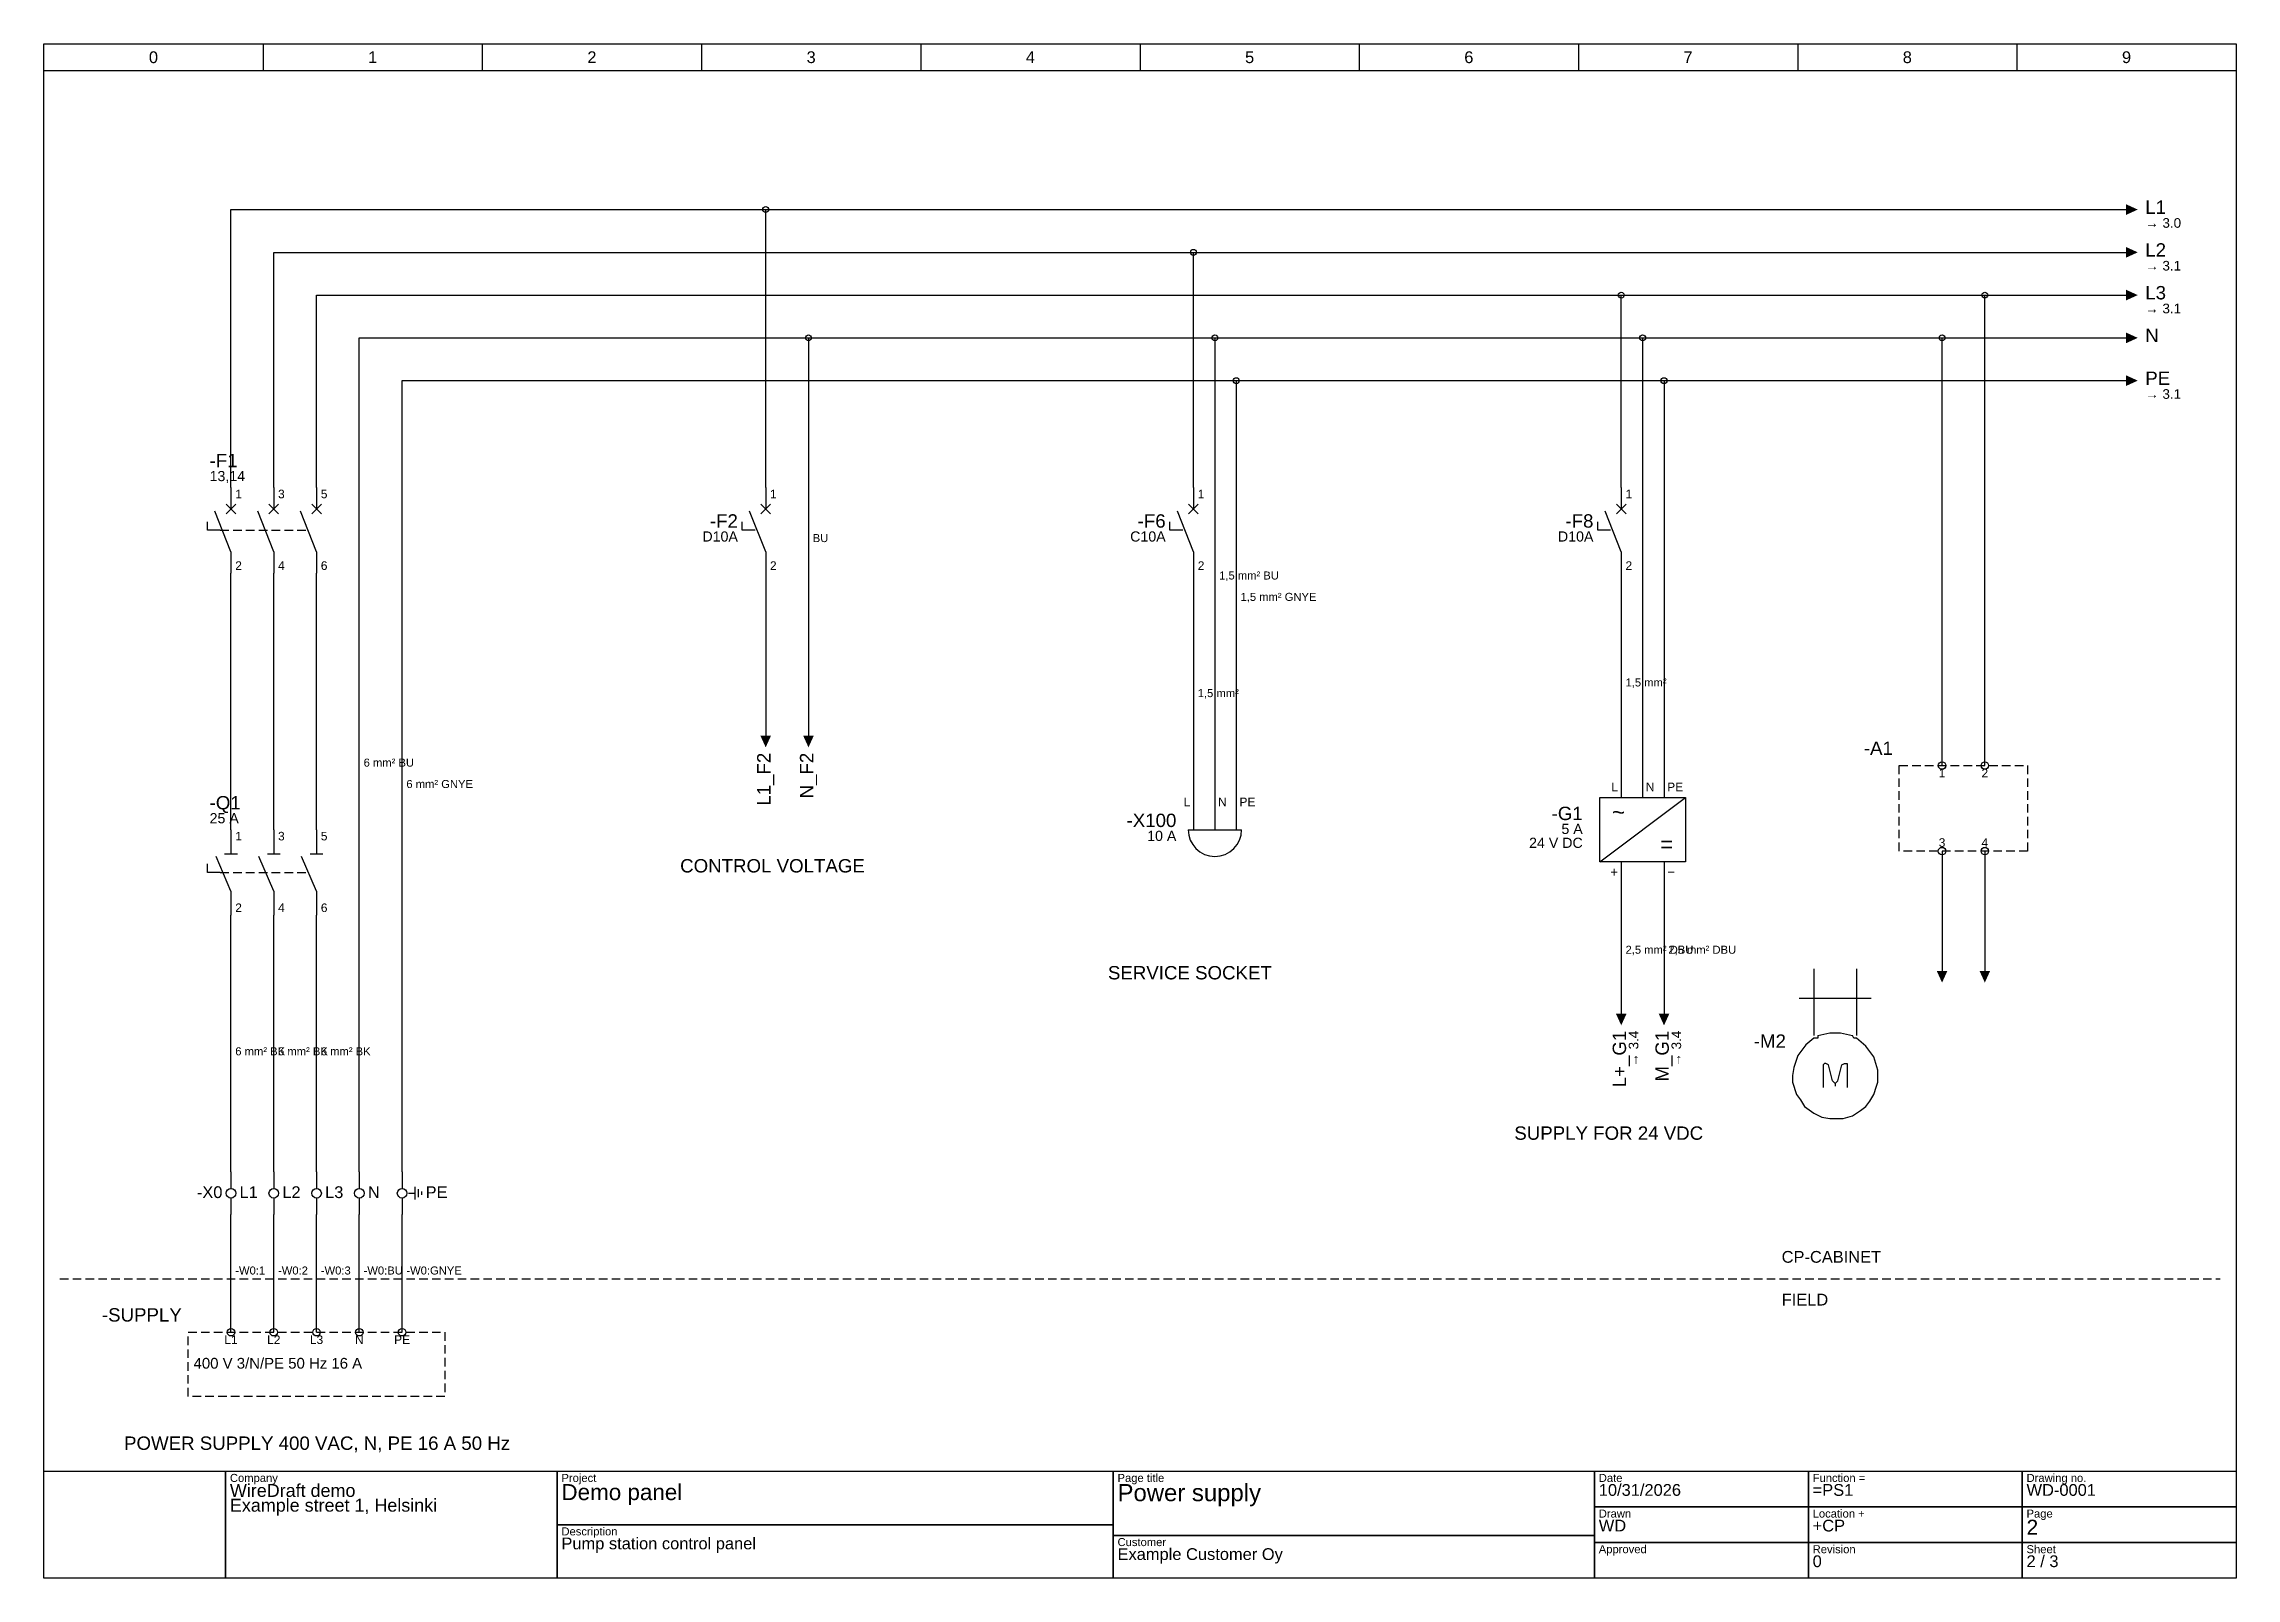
# Model space of a CAD drawing. Extents: x 5 to 415, y 5 to 292.
import ezdxf
from ezdxf.enums import TextEntityAlignment as Align

# ---------------------------------------------------------------- set-up
doc = ezdxf.new("R2010")
doc.units = 0
doc.linetypes.add('DASHED', pattern=[2.4, 1.6, -0.8])
for name, color, linetype in [('FRAME', 8, 'CONTINUOUS'), ('GRAPHICS', 6, 'CONTINUOUS'), ('LABEL', 5, 'CONTINUOUS'), ('SYMBOL', 7, 'CONTINUOUS'), ('TEXT', 7, 'CONTINUOUS'), ('WIRE', 1, 'CONTINUOUS'), ('WIRELABEL', 3, 'CONTINUOUS')]:
    doc.layers.add(name, color=color, linetype=linetype)
doc.styles.get("Standard").update_dxf_attribs({"font": 'arial.ttf', "width": 0.85})

msp = doc.modelspace()

# ---------------------------------------------------------------- linework, layer by layer
at = {"layer": 'FRAME'}
for p, q in [((46, 292), (46, 287)), ((87, 292), (87, 287)), ((128, 292), (128, 287)), ((169, 292), (169, 287)), ((210, 292), (210, 287)), ((251, 292), (251, 287)), ((292, 292), (292, 287)), ((333, 292), (333, 287)), ((374, 292), (374, 287)), ((5, 287), (415, 287)), ((5, 25), (415, 25))]:
    msp.add_line(p, q, dxfattribs=at)
for points in [[(5, 292), (415, 292), (415, 5), (5, 5)], [(5, 25), (39, 25), (39, 5), (5, 5)], [(39, 25), (101, 25), (101, 5), (39, 5)], [(101, 25), (205, 25), (205, 15), (101, 15)], [(205, 25), (295, 25), (295, 13), (205, 13)], [(295, 25), (335, 25), (335, 18.3333), (295, 18.3333)], [(335, 25), (375, 25), (375, 18.3333), (335, 18.3333)], [(375, 25), (415, 25), (415, 18.3333), (375, 18.3333)], [(295, 18.3333), (335, 18.3333), (335, 11.6667), (295, 11.6667)], [(335, 18.3333), (375, 18.3333), (375, 11.6667), (335, 11.6667)], [(375, 18.3333), (415, 18.3333), (415, 11.6667), (375, 11.6667)], [(101, 15), (205, 15), (205, 5), (101, 5)], [(205, 13), (295, 13), (295, 5), (205, 5)], [(295, 11.6667), (335, 11.6667), (335, 5), (295, 5)], [(335, 11.6667), (375, 11.6667), (375, 5), (335, 5)], [(375, 11.6667), (415, 11.6667), (415, 5), (375, 5)]]:
    msp.add_lwpolyline(points, close=True, dxfattribs=at)
at = {"layer": 'GRAPHICS', "linetype": 'DASHED'}
msp.add_line((8, 61), (412, 61), dxfattribs=at)
at = {"layer": 'SYMBOL'}
for p, q in [((392, 261), (394.6, 261)), ((392, 253), (394.6, 253)), ((392, 245), (394.6, 245)), ((392, 237), (394.6, 237)), ((392, 229), (394.6, 229)), ((39.1, 205.9), (40.9, 204.1)), ((39.1, 204.1), (40.9, 205.9)), ((40, 209), (40, 205)), ((47.1, 205.9), (48.9, 204.1)), ((47.1, 204.1), (48.9, 205.9)), ((48, 209), (48, 205)), ((55.1, 205.9), (56.9, 204.1)), ((55.1, 204.1), (56.9, 205.9)), ((56, 209), (56, 205)), ((139.1, 205.9), (140.9, 204.1)), ((139.1, 204.1), (140.9, 205.9)), ((140, 209), (140, 205)), ((219.1, 205.9), (220.9, 204.1)), ((219.1, 204.1), (220.9, 205.9)), ((220, 209), (220, 205)), ((299.1, 205.9), (300.9, 204.1)), ((299.1, 204.1), (300.9, 205.9)), ((300, 209), (300, 205)), ((35.6, 201), (35.6, 202.6)), ((38, 201), (35.6, 201)), ((40, 197), (37, 204.6)), ((48, 197), (45, 204.6)), ((56, 197), (53, 204.6)), ((135.6, 201), (135.6, 202.6)), ((138, 201), (135.6, 201)), ((140, 197), (137, 204.6)), ((215.6, 201), (215.6, 202.6)), ((218, 201), (215.6, 201)), ((220, 197), (217, 204.6)), ((295.6, 201), (295.6, 202.6)), ((298, 201), (295.6, 201)), ((300, 197), (297, 204.6)), ((40, 197), (40, 193)), ((48, 197), (48, 193)), ((56, 197), (56, 193)), ((140, 197), (140, 193)), ((220, 197), (220, 193)), ((300, 197), (300, 193)), ((140, 165), (140, 162.4)), ((148, 165), (148, 162.4)), ((360, 157), (360, 161)), ((368, 157), (368, 161)), ((300, 155), (300, 151)), ((304, 155), (304, 151)), ((308, 155), (308, 151)), ((220, 151), (220, 145)), ((224, 151), (224, 145)), ((228, 151), (228, 145)), ((296, 139), (312, 151)), ((40, 145), (40, 140.5)), ((48, 145), (48, 140.5)), ((56, 145), (56, 140.5)), ((219, 145), (229, 145)), ((40, 133.5), (37.2, 140)), ((38.8, 140.5), (41.2, 140.5)), ((48, 133.5), (45.2, 140)), ((46.8, 140.5), (49.2, 140.5)), ((56, 133.5), (53.2, 140)), ((54.8, 140.5), (57.2, 140.5)), ((360, 141), (360, 137)), ((368, 141), (368, 137)), ((35.6, 137), (35.6, 138.6)), ((38, 137), (35.6, 137)), ((300, 139), (300, 135)), ((308, 139), (308, 135)), ((40, 133.5), (40, 129)), ((48, 133.5), (48, 129)), ((56, 133.5), (56, 129)), ((336, 119), (336, 113.5)), ((344, 119), (344, 113.5)), ((360, 121), (360, 118.4)), ((368, 121), (368, 118.4)), ((300, 113), (300, 110.4)), ((308, 113), (308, 110.4)), ((333.25, 113.5), (336.75, 113.5)), ((336, 113.5), (336, 106.5)), ((336.75, 113.5), (343.25, 113.5)), ((343.25, 113.5), (346.75, 113.5)), ((344, 113.5), (344, 106.5)), ((340, 97.5), (340, 97)), ((40, 81), (40, 77.9)), ((48, 81), (48, 77.9)), ((56, 81), (56, 77.9)), ((64, 81), (64, 77.9)), ((72, 81), (72, 77.9)), ((74.4, 78.2), (74.4, 75.8)), ((40, 76.1), (40, 73)), ((48, 76.1), (48, 73)), ((56, 76.1), (56, 73)), ((64, 76.1), (64, 73)), ((72, 76.1), (72, 73)), ((73.2, 77), (74.4, 77)), ((75, 77.75), (75, 76.25)), ((75.6, 77.3), (75.6, 76.7)), ((40, 51), (40, 55)), ((48, 51), (48, 55)), ((56, 51), (56, 55)), ((64, 51), (64, 55)), ((72, 51), (72, 55))]:
    msp.add_line(p, q, dxfattribs=at)
at = {"layer": 'SYMBOL', "linetype": 'DASHED'}
for p, q in [((38, 201), (54.6, 201)), ((38, 137), (54.6, 137))]:
    msp.add_line(p, q, dxfattribs=at)
for points in [[(352, 157), (376, 157), (376, 141), (352, 141)], [(32, 51), (80, 51), (80, 39), (32, 39)]]:
    msp.add_lwpolyline(points, close=True, dxfattribs=at)
at = {"layer": 'SYMBOL'}
msp.add_lwpolyline([(296, 151), (312, 151), (312, 139), (296, 139)], close=True, dxfattribs=at)
for points in [[(336.75, 106.5), (339, 107), (341, 107), (343.25, 106.5)], [(336.75, 106.5), (336.75, 106), (336, 106), (334.5, 104.75), (333, 102.75), (332.25, 100.5), (332, 99), (332, 97.75), (332.75, 95.5), (333.5, 94.5), (334.25, 93.25), (336, 92), (337.5, 91.25), (339, 91), (341.5, 91), (343.25, 91.5), (344.75, 92.5), (345.75, 93.25), (346.5, 94.25), (347.25, 95.5), (347.75, 97), (348, 97.75), (348, 100), (347.25, 102.5), (346.5, 103.5), (345.75, 104.5), (344, 106), (343.5, 106), (343.25, 106.5)], [(340, 97.5), (339.5, 98), (338.75, 101), (338.25, 101.25), (338, 101.25), (337.75, 101), (337.75, 96.75)], [(340, 97.5), (340.5, 98), (341.25, 101), (341.75, 101.25), (342, 101.25), (342.25, 101.25), (342.25, 96.75)]]:
    msp.add_lwpolyline(points, dxfattribs=at)
for centre, radius in [((140, 261), 0.55), ((220, 253), 0.55), ((300, 245), 0.55), ((368, 245), 0.55), ((148, 237), 0.55), ((224, 237), 0.55), ((304, 237), 0.55), ((360, 237), 0.55), ((228, 229), 0.55), ((308, 229), 0.55), ((360, 157), 0.7), ((368, 157), 0.7), ((360, 141), 0.7), ((368, 141), 0.7), ((40, 77), 0.9), ((48, 77), 0.9), ((56, 77), 0.9), ((64, 77), 0.9), ((72, 77), 0.9), ((40, 51), 0.7), ((48, 51), 0.7), ((56, 51), 0.7), ((64, 51), 0.7), ((72, 51), 0.7)]:
    msp.add_circle(centre, radius, dxfattribs=at)
msp.add_arc((224, 145), 5, 180, 0, dxfattribs=at)
for points in [[(394.4, 260), (394.4, 262), (396.6, 261)], [(394.4, 252), (394.4, 254), (396.6, 253)], [(394.4, 244), (394.4, 246), (396.6, 245)], [(394.4, 236), (394.4, 238), (396.6, 237)], [(394.4, 228), (394.4, 230), (396.6, 229)], [(139, 162.6), (141, 162.6), (140, 160.4)], [(147, 162.6), (149, 162.6), (148, 160.4)], [(359, 118.6), (361, 118.6), (360, 116.4)], [(367, 118.6), (369, 118.6), (368, 116.4)], [(299, 110.6), (301, 110.6), (300, 108.4)], [(307, 110.6), (309, 110.6), (308, 108.4)]]:
    msp.add_solid(points, dxfattribs=at)
at = {"layer": 'WIRE'}
for points in [[(40, 261), (140, 261)], [(40, 209), (40, 261)], [(140, 261), (392, 261)], [(140, 209), (140, 261)], [(48, 253), (220, 253)], [(48, 209), (48, 253)], [(220, 253), (392, 253)], [(220, 209), (220, 253)], [(56, 245), (300, 245)], [(56, 209), (56, 245)], [(300, 209), (300, 245)], [(300, 245), (368, 245)], [(368, 245), (392, 245)], [(368, 161), (368, 245)], [(64, 237), (148, 237)], [(64, 81), (64, 237)], [(148, 237), (224, 237)], [(148, 237), (148, 165)], [(224, 237), (304, 237)], [(224, 237), (224, 151)], [(304, 237), (304, 155)], [(304, 237), (360, 237)], [(360, 237), (392, 237)], [(360, 161), (360, 237)], [(72, 229), (228, 229)], [(72, 81), (72, 229)], [(228, 229), (308, 229)], [(228, 229), (228, 151)], [(308, 229), (308, 155)], [(308, 229), (360, 229)], [(360, 229), (392, 229)], [(40, 145), (40, 193)], [(48, 145), (48, 193)], [(56, 145), (56, 193)], [(140, 193), (140, 165)], [(220, 193), (220, 151)], [(300, 193), (300, 155)], [(360, 137), (360, 121)], [(368, 137), (368, 121)], [(300, 135), (300, 113)], [(308, 135), (308, 113)], [(40, 81), (40, 129)], [(48, 81), (48, 129)], [(56, 81), (56, 129)], [(40, 55), (40, 73)], [(48, 55), (48, 73)], [(56, 55), (56, 73)], [(64, 55), (64, 73)], [(72, 55), (72, 73)]]:
    msp.add_lwpolyline(points, dxfattribs=at)

# ---------------------------------------------------------------- texts
at = {"layer": 'FRAME'}
for s, p in [('0', (25.5, 288.4)), ('1', (66.5, 288.4)), ('2', (107.5, 288.4)), ('3', (148.5, 288.4)), ('4', (189.5, 288.4)), ('5', (230.5, 288.4)), ('6', (271.5, 288.4)), ('7', (312.5, 288.4)), ('8', (353.5, 288.4)), ('9', (394.5, 288.4))]:
    msp.add_text(s, height=2.2, dxfattribs=at).set_placement(p, align=Align.CENTER)
for s, height, p in [('WireDraft demo', 2.4, (39.8, 20.2)), ('Company', 1.5, (39.8, 23)), ('Project', 1.5, (101.8, 23)), ('Demo panel', 3, (101.8, 19.6)), ('Page title', 1.5, (205.8, 23)), ('Power supply', 3.2, (205.8, 19.4)), ('Date', 1.5, (295.8, 23)), ('10/31/2026', 2.2, (295.8, 20.4)), ('=PS1', 2.2, (335.8, 20.4)), ('Function =', 1.5, (335.8, 23)), ('WD-0001', 2.2, (375.8, 20.4)), ('Drawing no.', 1.5, (375.8, 23)), ('Example street 1, Helsinki', 2.4, (39.8, 17.44)), ('Drawn', 1.5, (295.8, 16.3333)), ('Location +', 1.5, (335.8, 16.3333)), ('Page', 1.5, (375.8, 16.3333)), ('Description', 1.5, (101.8, 13)), ('Pump station control panel', 2.2, (101.8, 10.4)), ('Customer', 1.5, (205.8, 11)), ('WD', 2.2, (295.8, 13.7333)), ('+CP', 2.2, (335.8, 13.7333)), ('2', 2.8, (375.8, 13.1333)), ('Example Customer Oy', 2.2, (205.8, 8.4)), ('Approved', 1.5, (295.8, 9.6667)), ('0', 2.2, (335.8, 7.0667)), ('Revision', 1.5, (335.8, 9.6667)), ('Sheet', 1.5, (375.8, 9.6667)), ('2 / 3', 2.2, (375.8, 7.0667))]:
    msp.add_text(s, height=height, dxfattribs=at).set_placement(p)
at = {"layer": 'LABEL'}
for s, height, p in [('L1', 2.5, (398, 260.2)), ('→ 3.0', 1.8, (398, 257.6)), ('L2', 2.5, (398, 252.2)), ('→ 3.1', 1.8, (398, 249.6)), ('L3', 2.5, (398, 244.2)), ('→ 3.1', 1.8, (398, 241.6)), ('N', 2.5, (398, 236.2)), ('PE', 2.5, (398, 228.2)), ('→ 3.1', 1.8, (398, 225.6)), ('-F1', 2.5, (36, 212.8)), ('13,14', 1.9, (36, 210.2)), ('25 A', 1.9, (36, 146.2)), ('-Q1', 2.5, (36, 148.8)), ('L1', 2.2, (41.6, 76.1)), ('L2', 2.2, (49.6, 76.1)), ('L3', 2.2, (57.6, 76.1)), ('N', 2.2, (65.6, 76.1)), ('PE', 2.2, (76.4, 76.1))]:
    msp.add_text(s, height=height, dxfattribs=at).set_placement(p)
for s, height, p in [('-F2', 2.5, (134.8, 201.5)), ('-F6', 2.5, (214.8, 201.5)), ('-F8', 2.5, (294.8, 201.5)), ('D10A', 1.9, (134.8, 198.9)), ('C10A', 1.9, (214.8, 198.9)), ('D10A', 1.9, (294.8, 198.9)), ('-A1', 2.5, (350.8, 159)), ('-X100', 2.5, (216.8, 145.5)), ('-G1', 2.5, (292.8, 146.8)), ('10 A', 1.9, (216.8, 142.9)), ('24 V DC', 1.9, (292.8, 141.6)), ('5 A', 1.9, (292.8, 144.2)), ('-M2', 2.5, (330.8, 104.2)), ('-X0', 2.2, (38.4, 76.1)), ('-SUPPLY', 2.5, (30.8, 53))]:
    msp.add_text(s, height=height, dxfattribs=at).set_placement(p, align=Align.RIGHT)
for s, height, p in [('L1_F2', 2.5, (140.9, 159.4)), ('N_F2', 2.5, (148.9, 159.4)), ('L+_G1', 2.5, (300.9, 107.4)), ('→ 3.4', 1.8, (303.2, 107.4)), ('M_G1', 2.5, (308.9, 107.4)), ('→ 3.4', 1.8, (311.2, 107.4))]:
    msp.add_text(s, height=height, rotation=90, dxfattribs=at).set_placement(p, align=Align.RIGHT)
at = {"layer": 'SYMBOL'}
for s, height, p in [('1', 1.6, (40.8, 207)), ('3', 1.6, (48.8, 207)), ('5', 1.6, (56.8, 207)), ('1', 1.6, (140.8, 207)), ('1', 1.6, (220.8, 207)), ('1', 1.6, (300.8, 207)), ('2', 1.6, (40.8, 193.6)), ('4', 1.6, (48.8, 193.6)), ('6', 1.6, (56.8, 193.6)), ('2', 1.6, (140.8, 193.6)), ('2', 1.6, (220.8, 193.6)), ('2', 1.6, (300.8, 193.6)), ('N', 1.6, (304.6, 152.2)), ('PE', 1.6, (308.6, 152.2)), ('N', 1.6, (224.6, 149.4)), ('PE', 1.6, (228.6, 149.4)), ('1', 1.6, (40.8, 143)), ('3', 1.6, (48.8, 143)), ('5', 1.6, (56.8, 143)), ('−', 1.8, (308.6, 136.2)), ('2', 1.6, (40.8, 129.6)), ('4', 1.6, (48.8, 129.6)), ('6', 1.6, (56.8, 129.6)), ('400 V 3/N/PE 50 Hz 16 A', 2, (33, 44.2))]:
    msp.add_text(s, height=height, dxfattribs=at).set_placement(p)
for s, height, p in [('1', 1.6, (360, 154.8)), ('2', 1.6, (368, 154.8)), ('~', 3, (299.5, 146.8)), ('=', 3, (308.5, 140.8)), ('3', 1.6, (360, 141.8)), ('4', 1.6, (368, 141.8)), ('L1', 1.6, (40, 48.8)), ('L2', 1.6, (48, 48.8)), ('L3', 1.6, (56, 48.8)), ('N', 1.6, (64, 48.8)), ('PE', 1.6, (72, 48.8))]:
    msp.add_text(s, height=height, dxfattribs=at).set_placement(p, align=Align.CENTER)
for s, height, p in [('L', 1.6, (299.4, 152.2)), ('L', 1.6, (219.4, 149.4)), ('+', 1.8, (299.4, 136.2))]:
    msp.add_text(s, height=height, dxfattribs=at).set_placement(p, align=Align.RIGHT)
at = {"layer": 'TEXT'}
for s, height, p in [('CONTROL VOLTAGE', 2.5, (124, 137)), ('SERVICE SOCKET', 2.5, (204, 117)), ('SUPPLY FOR 24 VDC', 2.5, (280, 87)), ('CP-CABINET', 2.2, (330, 64)), ('FIELD', 2.2, (330, 56)), ('POWER SUPPLY 400 VAC, N, PE 16 A 50 Hz', 2.5, (20, 29))]:
    msp.add_text(s, height=height, dxfattribs=at).set_placement(p)
at = {"layer": 'WIRELABEL'}
for s, p in [('BU', (148.8, 198.8)), ('1,5 mm² BU', (224.8, 191.8)), ('1,5 mm² GNYE', (228.8, 187.8)), ('1,5 mm²', (300.8, 171.8)), ('1,5 mm²', (220.8, 169.8)), ('6 mm² BU', (64.8, 156.8)), ('6 mm² GNYE', (72.8, 152.8)), ('2,5 mm² DBU', (300.8, 121.8)), ('2,5 mm² DBU', (308.8, 121.8)), ('6 mm² BK', (40.8, 102.8)), ('6 mm² BK', (48.8, 102.8)), ('6 mm² BK', (56.8, 102.8)), ('-W0:1', (40.8, 61.8)), ('-W0:2', (48.8, 61.8)), ('-W0:3', (56.8, 61.8)), ('-W0:BU', (64.8, 61.8)), ('-W0:GNYE', (72.8, 61.8))]:
    msp.add_text(s, height=1.5, dxfattribs=at).set_placement(p)

doc.saveas('drawing.dxf')
